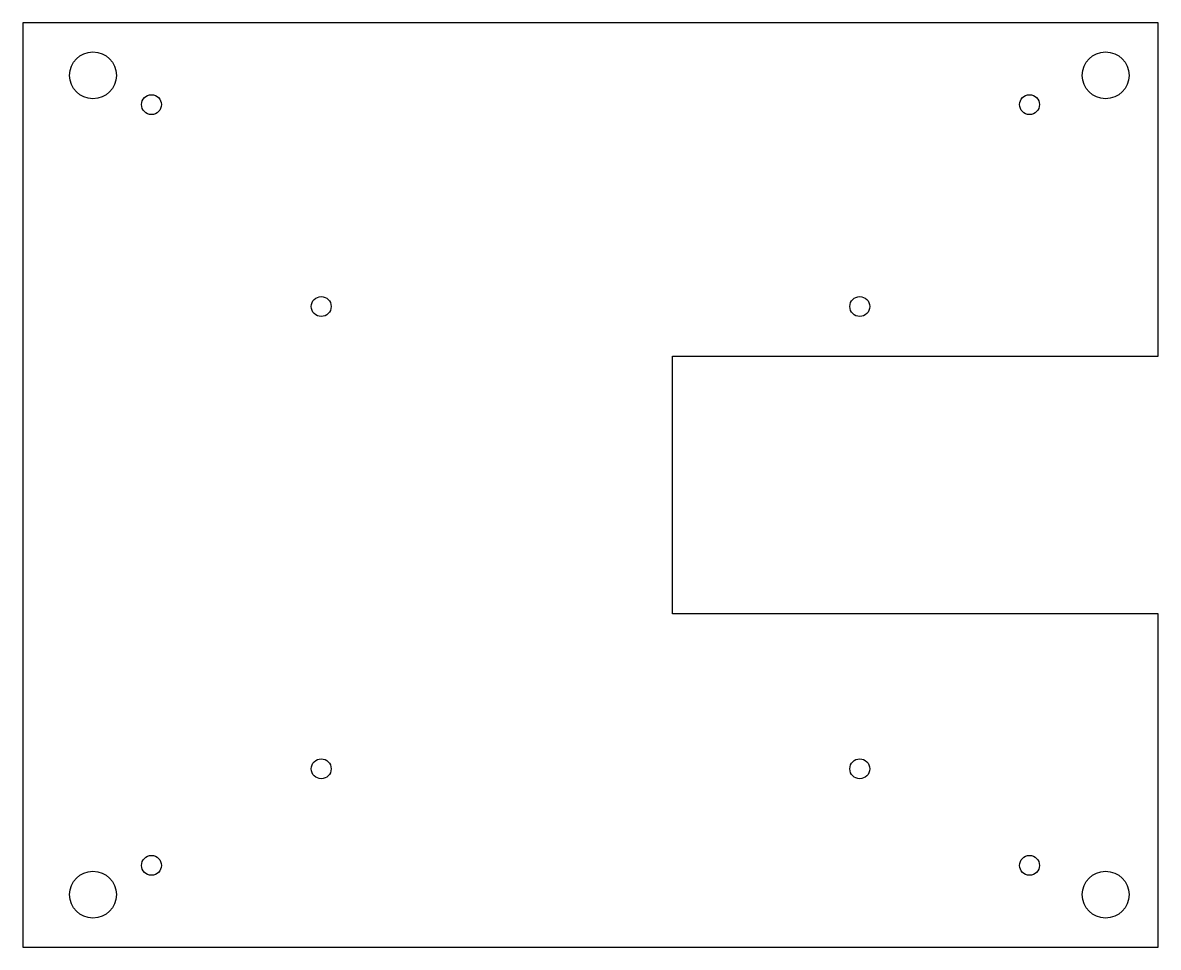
# Model space of a CAD drawing. Header units: millimetres. Extents: x 0 to 194, y 0 to 158.
import ezdxf

# ---------------------------------------------------------------- set-up
doc = ezdxf.new("R2010")
doc.units = ezdxf.units.MM

msp = doc.modelspace()

# ---------------------------------------------------------------- linework, layer by layer
at = {"layer": 'CUT'}
for p, q in [((194, 158), (0, 158)), ((0, 158), (0, 0)), ((194, 101), (194, 158)), ((111, 57), (111, 101)), ((111, 101), (194, 101)), ((194, 57), (111, 57)), ((194, 0), (194, 57)), ((0, 0), (194, 0))]:
    msp.add_line(p, q, dxfattribs=at)
for centre, radius in [((12, 149), 4), ((185, 149), 4), ((22, 144), 1.7), ((172, 144), 1.7), ((51, 109.5), 1.7), ((143, 109.5), 1.7), ((51, 30.5), 1.7), ((143, 30.5), 1.7), ((22, 14), 1.7), ((172, 14), 1.7), ((12, 9), 4), ((185, 9), 4)]:
    msp.add_circle(centre, radius, dxfattribs=at)

doc.saveas('drawing.dxf')
